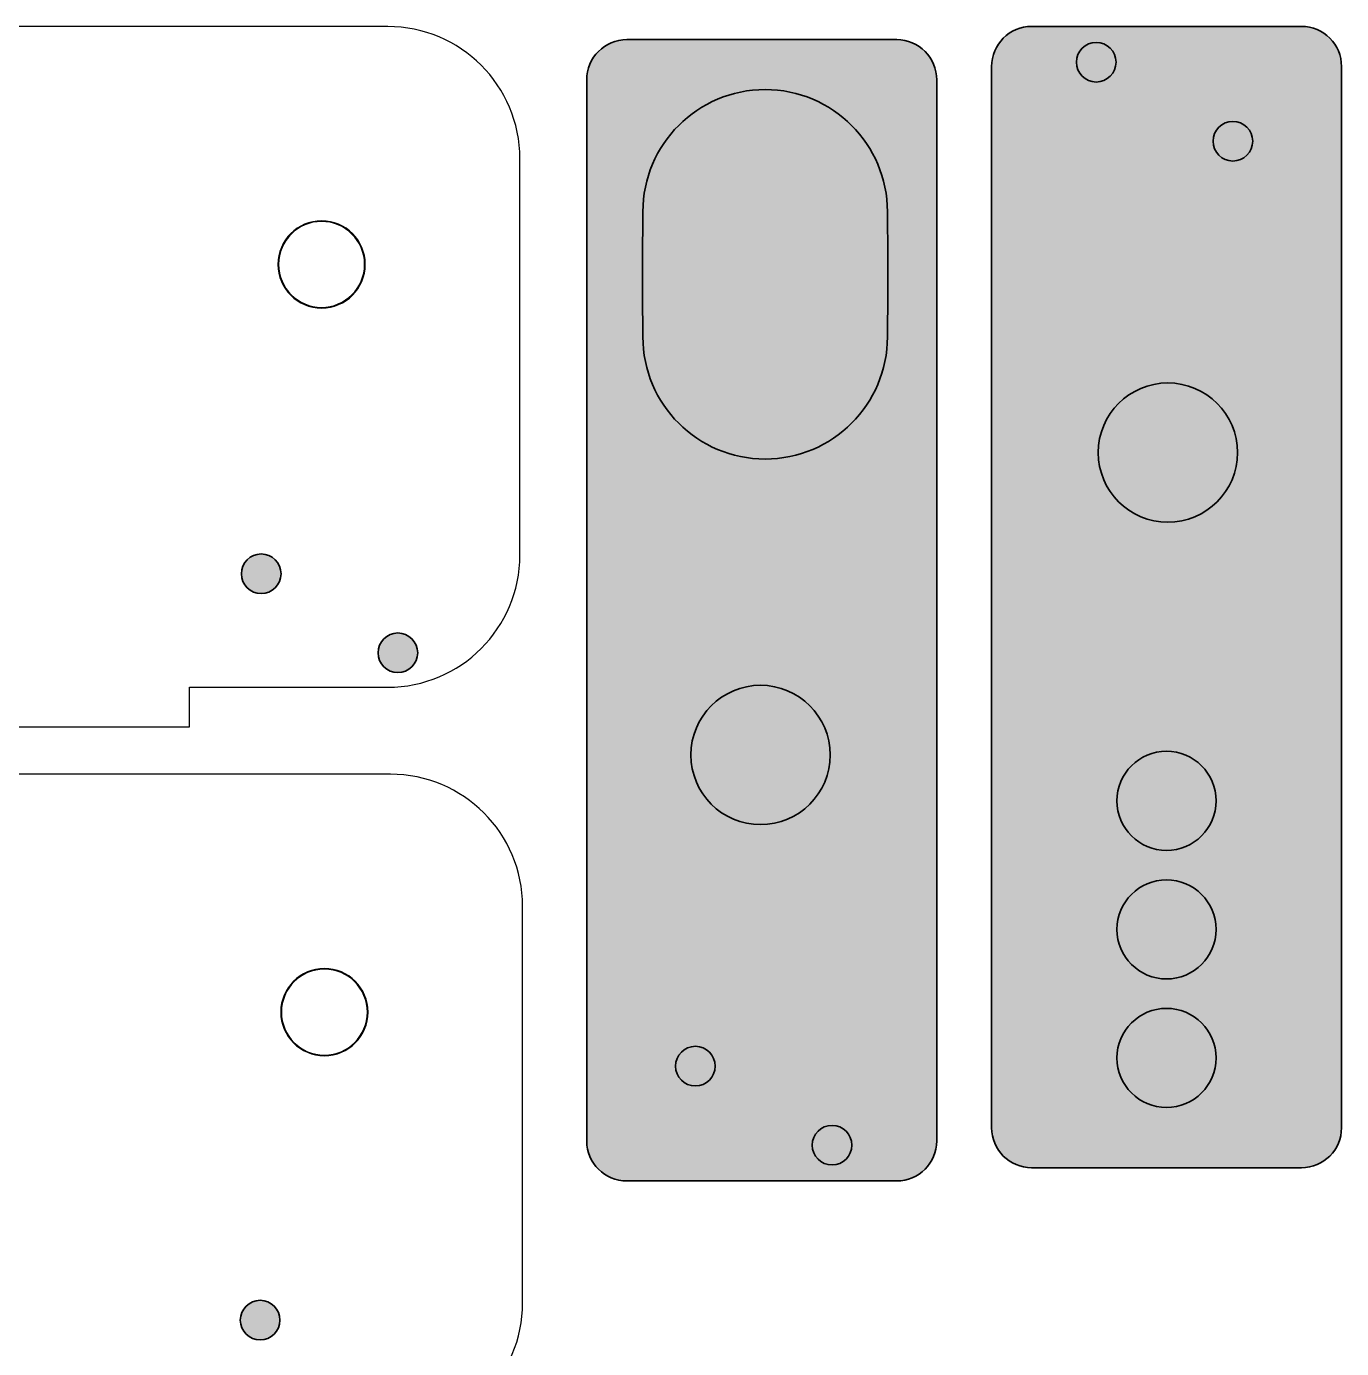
# Model space of a CAD drawing. Header units: millimetres. Extents: x -143 to 431, y -352 to -17.
# Drawn here: x 323 to 422.5, y -251.1 to -151.1 of the extents above; entities that cross this region are included whole.
import ezdxf

# ---------------------------------------------------------------- set-up
doc = ezdxf.new("R2010")
doc.units = ezdxf.units.MM
doc.header["$MEASUREMENT"] = 0
doc.layers.add('Capa 1', color=7, linetype='Continuous')

# ---------------------------------------------------------------- blocks, each defined once
blk = doc.blocks.new('block 304')
at = {"layer": 'Capa 1', "color": 7, "lineweight": 25, "true_color": 0xffffff}
for points in [[(350.35, -151.06), (-29.65, -151.06)], [(335.35, -204.06), (335.35, -201.06)], [(335.35, -201.06), (350.35, -201.06)], [(285.35, -204.06), (335.35, -204.06)]]:
    blk.add_lwpolyline(points, dxfattribs=at)
for points in [[(360.35, -161.06), (360.35, -155.53), (355.87, -151.06), (350.35, -151.06)], [(350.35, -201.06), (355.87, -201.06), (360.35, -196.58), (360.35, -191.06)]]:
    blk.add_open_spline(points, degree=3, dxfattribs=at)
blk.add_open_spline([(342.1, -169.06), (342.1, -167.26), (343.55, -165.81), (345.35, -165.81), (347.14, -165.81), (348.6, -167.26), (348.6, -169.06), (348.6, -170.85), (347.14, -172.31), (345.35, -172.31), (343.55, -172.31), (342.1, -170.85), (342.1, -169.06), (342.1, -169.06), (342.1, -169.06), (342.1, -169.06)], degree=3, knots=[0, 0, 0, 0, 1, 1, 1, 2, 2, 2, 3, 3, 3, 4, 4, 4, 5, 5, 5, 5], dxfattribs=at)
blk = doc.blocks.new('block 303')
at = {"layer": 'Capa 1', "color": 7, "lineweight": 25, "true_color": 0xffffff}
blk.add_lwpolyline([(360.35, -191.06), (360.35, -161.06)], dxfattribs=at)
at = {"layer": 'Capa 1'}
blk.add_blockref('block 304', (0, 0), dxfattribs=at)
blk = doc.blocks.new('block 305')
at = {"layer": 'Capa 1', "color": 7, "lineweight": 25, "true_color": 0xffffff}
for points in [[(350.56, -207.64), (-29.44, -207.64)], [(360.56, -247.64), (360.56, -217.64)]]:
    blk.add_lwpolyline(points, dxfattribs=at)
for points in [[(360.56, -217.64), (360.56, -212.12), (356.08, -207.64), (350.56, -207.64)], [(350.56, -257.64), (356.08, -257.64), (360.56, -253.17), (360.56, -247.64)]]:
    blk.add_open_spline(points, degree=3, dxfattribs=at)
blk.add_open_spline([(342.31, -225.64), (342.31, -223.85), (343.76, -222.39), (345.56, -222.39), (347.35, -222.39), (348.81, -223.85), (348.81, -225.64), (348.81, -227.44), (347.35, -228.89), (345.56, -228.89), (343.76, -228.89), (342.31, -227.44), (342.31, -225.64), (342.31, -225.64), (342.31, -225.64), (342.31, -225.64)], degree=3, knots=[0, 0, 0, 0, 1, 1, 1, 2, 2, 2, 3, 3, 3, 4, 4, 4, 5, 5, 5, 5], dxfattribs=at)
blk = doc.blocks.new('block 314')
at = {"layer": 'Capa 1', "true_color": 0xfffeff}
h = blk.add_hatch(color=7, dxfattribs=at)
h.dxf.hatch_style = 2
edge = h.paths.add_edge_path()
edge.add_spline(control_points=[(399.07, -151.05), (399.07, -151.05), (419.49, -151.05), (419.49, -151.05), (421.16, -151.05), (422.52, -152.41), (422.52, -154.09), (422.52, -154.09), (422.52, -234.39), (422.52, -234.39), (422.52, -236.06), (421.16, -237.42), (419.49, -237.42), (419.49, -237.42), (399.07, -237.42), (399.07, -237.42), (397.4, -237.42), (396.04, -236.06), (396.04, -234.39), (396.04, -234.39), (396.04, -154.09), (396.04, -154.09), (396.04, -152.41), (397.4, -151.05), (399.07, -151.05)], knot_values=[0, 0, 0, 0, 1, 1, 1, 2, 2, 2, 3, 3, 3, 4, 4, 4, 5, 5, 5, 6, 6, 6, 7, 7, 7, 8, 8, 8, 8], degree=3, periodic=1)
h = blk.add_hatch(color=7, dxfattribs=at)
h.dxf.hatch_style = 2
edge = h.paths.add_edge_path()
edge.add_spline(control_points=[(402.46, -153.76), (402.46, -152.93), (403.13, -152.26), (403.96, -152.26), (404.79, -152.26), (405.46, -152.93), (405.46, -153.76), (405.46, -154.59), (404.79, -155.26), (403.96, -155.26), (403.13, -155.26), (402.46, -154.59), (402.46, -153.76)], knot_values=[0, 0, 0, 0, 1, 1, 1, 2, 2, 2, 3, 3, 3, 4, 4, 4, 4], degree=3, periodic=1)
h = blk.add_hatch(color=7, dxfattribs=at)
h.dxf.hatch_style = 2
edge = h.paths.add_edge_path()
edge.add_spline(control_points=[(412.8, -159.74), (412.8, -158.91), (413.48, -158.24), (414.3, -158.24), (415.13, -158.24), (415.8, -158.91), (415.8, -159.74), (415.8, -160.57), (415.13, -161.24), (414.3, -161.24), (413.48, -161.24), (412.8, -160.57), (412.8, -159.74)], knot_values=[0, 0, 0, 0, 1, 1, 1, 2, 2, 2, 3, 3, 3, 4, 4, 4, 4], degree=3, periodic=1)
at = {"layer": 'Capa 1', "color": 250, "lineweight": 35, "true_color": 0x1c1c1b}
for points, knots in [([(399.07, -151.05), (399.07, -151.05), (419.49, -151.05), (419.49, -151.05), (421.16, -151.05), (422.52, -152.41), (422.52, -154.09), (422.52, -154.09), (422.52, -234.39), (422.52, -234.39), (422.52, -236.06), (421.16, -237.42), (419.49, -237.42), (419.49, -237.42), (399.07, -237.42), (399.07, -237.42), (397.4, -237.42), (396.04, -236.06), (396.04, -234.39), (396.04, -234.39), (396.04, -154.09), (396.04, -154.09), (396.04, -152.41), (397.4, -151.05), (399.07, -151.05)], [0, 0, 0, 0, 1, 1, 1, 2, 2, 2, 3, 3, 3, 4, 4, 4, 5, 5, 5, 6, 6, 6, 7, 7, 7, 8, 8, 8, 8]), ([(402.46, -153.76), (402.46, -152.93), (403.13, -152.26), (403.96, -152.26), (404.79, -152.26), (405.46, -152.93), (405.46, -153.76), (405.46, -154.59), (404.79, -155.26), (403.96, -155.26), (403.13, -155.26), (402.46, -154.59), (402.46, -153.76)], [0, 0, 0, 0, 1, 1, 1, 2, 2, 2, 3, 3, 3, 4, 4, 4, 4]), ([(412.8, -159.74), (412.8, -158.91), (413.48, -158.24), (414.3, -158.24), (415.13, -158.24), (415.8, -158.91), (415.8, -159.74), (415.8, -160.57), (415.13, -161.24), (414.3, -161.24), (413.48, -161.24), (412.8, -160.57), (412.8, -159.74)], [0, 0, 0, 0, 1, 1, 1, 2, 2, 2, 3, 3, 3, 4, 4, 4, 4])]:
    blk.add_open_spline(points, degree=3, knots=knots, dxfattribs=at)
blk = doc.blocks.new('block 313')
at = {"layer": 'Capa 1', "true_color": 0xfffeff}
h = blk.add_hatch(color=7, dxfattribs=at)
h.dxf.hatch_style = 2
edge = h.paths.add_edge_path()
edge.add_spline(control_points=[(404.11, -183.3), (404.11, -180.39), (406.47, -178.03), (409.38, -178.03), (412.29, -178.03), (414.65, -180.39), (414.65, -183.3), (414.65, -186.21), (412.29, -188.57), (409.38, -188.57), (406.47, -188.57), (404.11, -186.21), (404.11, -183.3)], knot_values=[0, 0, 0, 0, 1, 1, 1, 2, 2, 2, 3, 3, 3, 4, 4, 4, 4], degree=3, periodic=1)
at = {"layer": 'Capa 1', "color": 250, "lineweight": 35, "true_color": 0x1c1c1b}
blk.add_open_spline([(404.11, -183.3), (404.11, -180.39), (406.47, -178.03), (409.38, -178.03), (412.29, -178.03), (414.65, -180.39), (414.65, -183.3), (414.65, -186.21), (412.29, -188.57), (409.38, -188.57), (406.47, -188.57), (404.11, -186.21), (404.11, -183.3)], degree=3, knots=[0, 0, 0, 0, 1, 1, 1, 2, 2, 2, 3, 3, 3, 4, 4, 4, 4], dxfattribs=at)
at = {"layer": 'Capa 1'}
blk.add_blockref('block 314', (0, 0), dxfattribs=at)
blk = doc.blocks.new('block 312')
at = {"layer": 'Capa 1', "true_color": 0xfffeff}
h = blk.add_hatch(color=7, dxfattribs=at)
h.dxf.hatch_style = 2
edge = h.paths.add_edge_path()
edge.add_spline(control_points=[(405.53, -209.65), (405.53, -207.58), (407.21, -205.9), (409.28, -205.9), (411.35, -205.9), (413.03, -207.58), (413.03, -209.65), (413.03, -211.72), (411.35, -213.4), (409.28, -213.4), (407.21, -213.4), (405.53, -211.72), (405.53, -209.65)], knot_values=[0, 0, 0, 0, 1, 1, 1, 2, 2, 2, 3, 3, 3, 4, 4, 4, 4], degree=3, periodic=1)
h = blk.add_hatch(color=7, dxfattribs=at)
h.dxf.hatch_style = 2
edge = h.paths.add_edge_path()
edge.add_spline(control_points=[(405.53, -219.38), (405.53, -217.31), (407.21, -215.63), (409.28, -215.63), (411.35, -215.63), (413.03, -217.31), (413.03, -219.38), (413.03, -221.45), (411.35, -223.13), (409.28, -223.13), (407.21, -223.13), (405.53, -221.45), (405.53, -219.38)], knot_values=[0, 0, 0, 0, 1, 1, 1, 2, 2, 2, 3, 3, 3, 4, 4, 4, 4], degree=3, periodic=1)
h = blk.add_hatch(color=7, dxfattribs=at)
h.dxf.hatch_style = 2
edge = h.paths.add_edge_path()
edge.add_spline(control_points=[(405.53, -229.11), (405.53, -227.04), (407.21, -225.36), (409.28, -225.36), (411.35, -225.36), (413.03, -227.04), (413.03, -229.11), (413.03, -231.18), (411.35, -232.86), (409.28, -232.86), (407.21, -232.86), (405.53, -231.18), (405.53, -229.11)], knot_values=[0, 0, 0, 0, 1, 1, 1, 2, 2, 2, 3, 3, 3, 4, 4, 4, 4], degree=3, periodic=1)
at = {"layer": 'Capa 1', "color": 250, "lineweight": 35, "true_color": 0x1c1c1b}
for points in [[(405.53, -209.65), (405.53, -207.58), (407.21, -205.9), (409.28, -205.9), (411.35, -205.9), (413.03, -207.58), (413.03, -209.65), (413.03, -211.72), (411.35, -213.4), (409.28, -213.4), (407.21, -213.4), (405.53, -211.72), (405.53, -209.65)], [(405.53, -219.38), (405.53, -217.31), (407.21, -215.63), (409.28, -215.63), (411.35, -215.63), (413.03, -217.31), (413.03, -219.38), (413.03, -221.45), (411.35, -223.13), (409.28, -223.13), (407.21, -223.13), (405.53, -221.45), (405.53, -219.38)], [(405.53, -229.11), (405.53, -227.04), (407.21, -225.36), (409.28, -225.36), (411.35, -225.36), (413.03, -227.04), (413.03, -229.11), (413.03, -231.18), (411.35, -232.86), (409.28, -232.86), (407.21, -232.86), (405.53, -231.18), (405.53, -229.11)]]:
    blk.add_open_spline(points, degree=3, knots=[0, 0, 0, 0, 1, 1, 1, 2, 2, 2, 3, 3, 3, 4, 4, 4, 4], dxfattribs=at)
at = {"layer": 'Capa 1'}
blk.add_blockref('block 313', (0, 0), dxfattribs=at)
blk = doc.blocks.new('block 318')
at = {"layer": 'Capa 1', "true_color": 0xfffeff}
h = blk.add_hatch(color=7, dxfattribs=at)
h.dxf.hatch_style = 2
edge = h.paths.add_edge_path()
edge.add_spline(control_points=[(388.86, -238.42), (388.86, -238.42), (368.45, -238.42), (368.45, -238.42), (366.77, -238.42), (365.41, -237.06), (365.41, -235.39), (365.41, -235.39), (365.41, -155.09), (365.41, -155.09), (365.41, -153.41), (366.77, -152.05), (368.45, -152.05), (368.45, -152.05), (388.86, -152.05), (388.86, -152.05), (390.54, -152.05), (391.89, -153.41), (391.89, -155.09), (391.89, -155.09), (391.89, -235.39), (391.89, -235.39), (391.89, -237.06), (390.54, -238.42), (388.86, -238.42)], knot_values=[0, 0, 0, 0, 1, 1, 1, 2, 2, 2, 3, 3, 3, 4, 4, 4, 5, 5, 5, 6, 6, 6, 7, 7, 7, 8, 8, 8, 8], degree=3, periodic=1)
h = blk.add_hatch(color=7, dxfattribs=at)
h.dxf.hatch_style = 2
edge = h.paths.add_edge_path()
edge.add_spline(control_points=[(388.16, -165.08), (388.16, -159.98), (384.02, -155.83), (378.91, -155.83), (373.8, -155.83), (369.66, -159.98), (369.66, -165.08), (369.66, -166.81), (369.61, -167.1), (369.64, -169.83), (369.59, -171.76), (369.66, -172.81), (369.66, -174.54), (369.66, -179.65), (373.8, -183.79), (378.91, -183.79), (384.02, -183.79), (388.16, -179.65), (388.16, -174.54), (388.16, -172.81), (388.23, -171.58), (388.19, -169.86), (388.23, -168.31), (388.16, -166.81), (388.16, -165.08)], knot_values=[0, 0, 0, 0, 1, 1, 1, 2, 2, 2, 3, 3, 3, 4, 4, 4, 5, 5, 5, 6, 6, 6, 7, 7, 7, 8, 8, 8, 8], degree=3, periodic=1)
h = blk.add_hatch(color=7, dxfattribs=at)
h.dxf.hatch_style = 2
edge = h.paths.add_edge_path()
edge.add_spline(control_points=[(383.83, -206.18), (383.83, -209.09), (381.47, -211.45), (378.56, -211.45), (375.65, -211.45), (373.29, -209.09), (373.29, -206.18), (373.29, -203.27), (375.65, -200.91), (378.56, -200.91), (381.47, -200.91), (383.83, -203.27), (383.83, -206.18)], knot_values=[0, 0, 0, 0, 1, 1, 1, 2, 2, 2, 3, 3, 3, 4, 4, 4, 4], degree=3, periodic=1)
h = blk.add_hatch(color=7, dxfattribs=at)
h.dxf.hatch_style = 2
edge = h.paths.add_edge_path()
edge.add_spline(control_points=[(375.13, -229.73), (375.13, -230.56), (374.46, -231.23), (373.63, -231.23), (372.8, -231.23), (372.13, -230.56), (372.13, -229.73), (372.13, -228.9), (372.8, -228.23), (373.63, -228.23), (374.46, -228.23), (375.13, -228.9), (375.13, -229.73)], knot_values=[0, 0, 0, 0, 1, 1, 1, 2, 2, 2, 3, 3, 3, 4, 4, 4, 4], degree=3, periodic=1)
h = blk.add_hatch(color=7, dxfattribs=at)
h.dxf.hatch_style = 2
edge = h.paths.add_edge_path()
edge.add_spline(control_points=[(385.47, -235.71), (385.47, -236.54), (384.8, -237.21), (383.97, -237.21), (383.14, -237.21), (382.47, -236.54), (382.47, -235.71), (382.47, -234.88), (383.14, -234.21), (383.97, -234.21), (384.8, -234.21), (385.47, -234.88), (385.47, -235.71)], knot_values=[0, 0, 0, 0, 1, 1, 1, 2, 2, 2, 3, 3, 3, 4, 4, 4, 4], degree=3, periodic=1)
at = {"layer": 'Capa 1', "color": 250, "lineweight": 35, "true_color": 0x1c1c1b}
for points, knots in [([(388.86, -238.42), (388.86, -238.42), (368.45, -238.42), (368.45, -238.42), (366.77, -238.42), (365.41, -237.06), (365.41, -235.39), (365.41, -235.39), (365.41, -155.09), (365.41, -155.09), (365.41, -153.41), (366.77, -152.05), (368.45, -152.05), (368.45, -152.05), (388.86, -152.05), (388.86, -152.05), (390.54, -152.05), (391.89, -153.41), (391.89, -155.09), (391.89, -155.09), (391.89, -235.39), (391.89, -235.39), (391.89, -237.06), (390.54, -238.42), (388.86, -238.42)], [0, 0, 0, 0, 1, 1, 1, 2, 2, 2, 3, 3, 3, 4, 4, 4, 5, 5, 5, 6, 6, 6, 7, 7, 7, 8, 8, 8, 8]), ([(388.16, -165.08), (388.16, -159.98), (384.02, -155.83), (378.91, -155.83), (373.8, -155.83), (369.66, -159.98), (369.66, -165.08), (369.66, -166.81), (369.61, -167.1), (369.64, -169.83), (369.59, -171.76), (369.66, -172.81), (369.66, -174.54), (369.66, -179.65), (373.8, -183.79), (378.91, -183.79), (384.02, -183.79), (388.16, -179.65), (388.16, -174.54), (388.16, -172.81), (388.23, -171.58), (388.19, -169.86), (388.23, -168.31), (388.16, -166.81), (388.16, -165.08)], [0, 0, 0, 0, 1, 1, 1, 2, 2, 2, 3, 3, 3, 4, 4, 4, 5, 5, 5, 6, 6, 6, 7, 7, 7, 8, 8, 8, 8]), ([(383.83, -206.18), (383.83, -209.09), (381.47, -211.45), (378.56, -211.45), (375.65, -211.45), (373.29, -209.09), (373.29, -206.18), (373.29, -203.27), (375.65, -200.91), (378.56, -200.91), (381.47, -200.91), (383.83, -203.27), (383.83, -206.18)], [0, 0, 0, 0, 1, 1, 1, 2, 2, 2, 3, 3, 3, 4, 4, 4, 4]), ([(375.13, -229.73), (375.13, -230.56), (374.46, -231.23), (373.63, -231.23), (372.8, -231.23), (372.13, -230.56), (372.13, -229.73), (372.13, -228.9), (372.8, -228.23), (373.63, -228.23), (374.46, -228.23), (375.13, -228.9), (375.13, -229.73)], [0, 0, 0, 0, 1, 1, 1, 2, 2, 2, 3, 3, 3, 4, 4, 4, 4]), ([(385.47, -235.71), (385.47, -236.54), (384.8, -237.21), (383.97, -237.21), (383.14, -237.21), (382.47, -236.54), (382.47, -235.71), (382.47, -234.88), (383.14, -234.21), (383.97, -234.21), (384.8, -234.21), (385.47, -234.88), (385.47, -235.71)], [0, 0, 0, 0, 1, 1, 1, 2, 2, 2, 3, 3, 3, 4, 4, 4, 4])]:
    blk.add_open_spline(points, degree=3, knots=knots, dxfattribs=at)

msp = doc.modelspace()

# ---------------------------------------------------------------- hatches: boundary and pattern name
at = {"layer": 'Capa 1', "true_color": 0xfffeff}
h = msp.add_hatch(color=7, dxfattribs=at)
h.dxf.hatch_style = 2
edge = h.paths.add_edge_path()
edge.add_spline(control_points=[(342.28, -192.47), (342.28, -193.3), (341.61, -193.97), (340.78, -193.97), (339.95, -193.97), (339.28, -193.3), (339.28, -192.47), (339.28, -191.64), (339.95, -190.97), (340.78, -190.97), (341.61, -190.97), (342.28, -191.64), (342.28, -192.47)], knot_values=[0, 0, 0, 0, 1, 1, 1, 2, 2, 2, 3, 3, 3, 4, 4, 4, 4], degree=3, periodic=1)
h = msp.add_hatch(color=7, dxfattribs=at)
h.dxf.hatch_style = 2
edge = h.paths.add_edge_path()
edge.add_spline(control_points=[(352.62, -198.45), (352.62, -199.28), (351.95, -199.95), (351.12, -199.95), (350.29, -199.95), (349.62, -199.28), (349.62, -198.45), (349.62, -197.62), (350.29, -196.95), (351.12, -196.95), (351.95, -196.95), (352.62, -197.62), (352.62, -198.45)], knot_values=[0, 0, 0, 0, 1, 1, 1, 2, 2, 2, 3, 3, 3, 4, 4, 4, 4], degree=3, periodic=1)
h = msp.add_hatch(color=7, dxfattribs=at)
h.dxf.hatch_style = 2
edge = h.paths.add_edge_path()
edge.add_spline(control_points=[(342.2, -248.95), (342.2, -249.78), (341.53, -250.45), (340.7, -250.45), (339.88, -250.45), (339.2, -249.78), (339.2, -248.95), (339.2, -248.12), (339.88, -247.45), (340.7, -247.45), (341.53, -247.45), (342.2, -248.12), (342.2, -248.95)], knot_values=[0, 0, 0, 0, 1, 1, 1, 2, 2, 2, 3, 3, 3, 4, 4, 4, 4], degree=3, periodic=1)

# ---------------------------------------------------------------- linework, layer by layer
at = {"layer": 'Capa 1', "color": 7, "lineweight": 25, "true_color": 0xffffff}
for points in [[(348.65, -169.06), (348.65, -170.88), (347.18, -172.36), (345.35, -172.36), (343.53, -172.36), (342.05, -170.88), (342.05, -169.06), (342.05, -167.23), (343.53, -165.76), (345.35, -165.76), (347.18, -165.76), (348.65, -167.23), (348.65, -169.06)], [(348.86, -225.64), (348.86, -227.46), (347.38, -228.94), (345.56, -228.94), (343.74, -228.94), (342.26, -227.46), (342.26, -225.64), (342.26, -223.82), (343.74, -222.34), (345.56, -222.34), (347.38, -222.34), (348.86, -223.82), (348.86, -225.64)]]:
    msp.add_open_spline(points, degree=3, knots=[0, 0, 0, 0, 1, 1, 1, 2, 2, 2, 3, 3, 3, 4, 4, 4, 4], dxfattribs=at)
at = {"layer": 'Capa 1', "color": 250, "lineweight": 35, "true_color": 0x1c1c1b}
for points in [[(342.28, -192.47), (342.28, -193.3), (341.61, -193.97), (340.78, -193.97), (339.95, -193.97), (339.28, -193.3), (339.28, -192.47), (339.28, -191.64), (339.95, -190.97), (340.78, -190.97), (341.61, -190.97), (342.28, -191.64), (342.28, -192.47)], [(352.62, -198.45), (352.62, -199.28), (351.95, -199.95), (351.12, -199.95), (350.29, -199.95), (349.62, -199.28), (349.62, -198.45), (349.62, -197.62), (350.29, -196.95), (351.12, -196.95), (351.95, -196.95), (352.62, -197.62), (352.62, -198.45)], [(342.2, -248.95), (342.2, -249.78), (341.53, -250.45), (340.7, -250.45), (339.88, -250.45), (339.2, -249.78), (339.2, -248.95), (339.2, -248.12), (339.88, -247.45), (340.7, -247.45), (341.53, -247.45), (342.2, -248.12), (342.2, -248.95)]]:
    msp.add_open_spline(points, degree=3, knots=[0, 0, 0, 0, 1, 1, 1, 2, 2, 2, 3, 3, 3, 4, 4, 4, 4], dxfattribs=at)

# ---------------------------------------------------------------- block references
at = {"layer": 'Capa 1'}
for name in ['block 303', 'block 312', 'block 318', 'block 305']:
    msp.add_blockref(name, (0, 0), dxfattribs=at)

doc.saveas('drawing.dxf')
